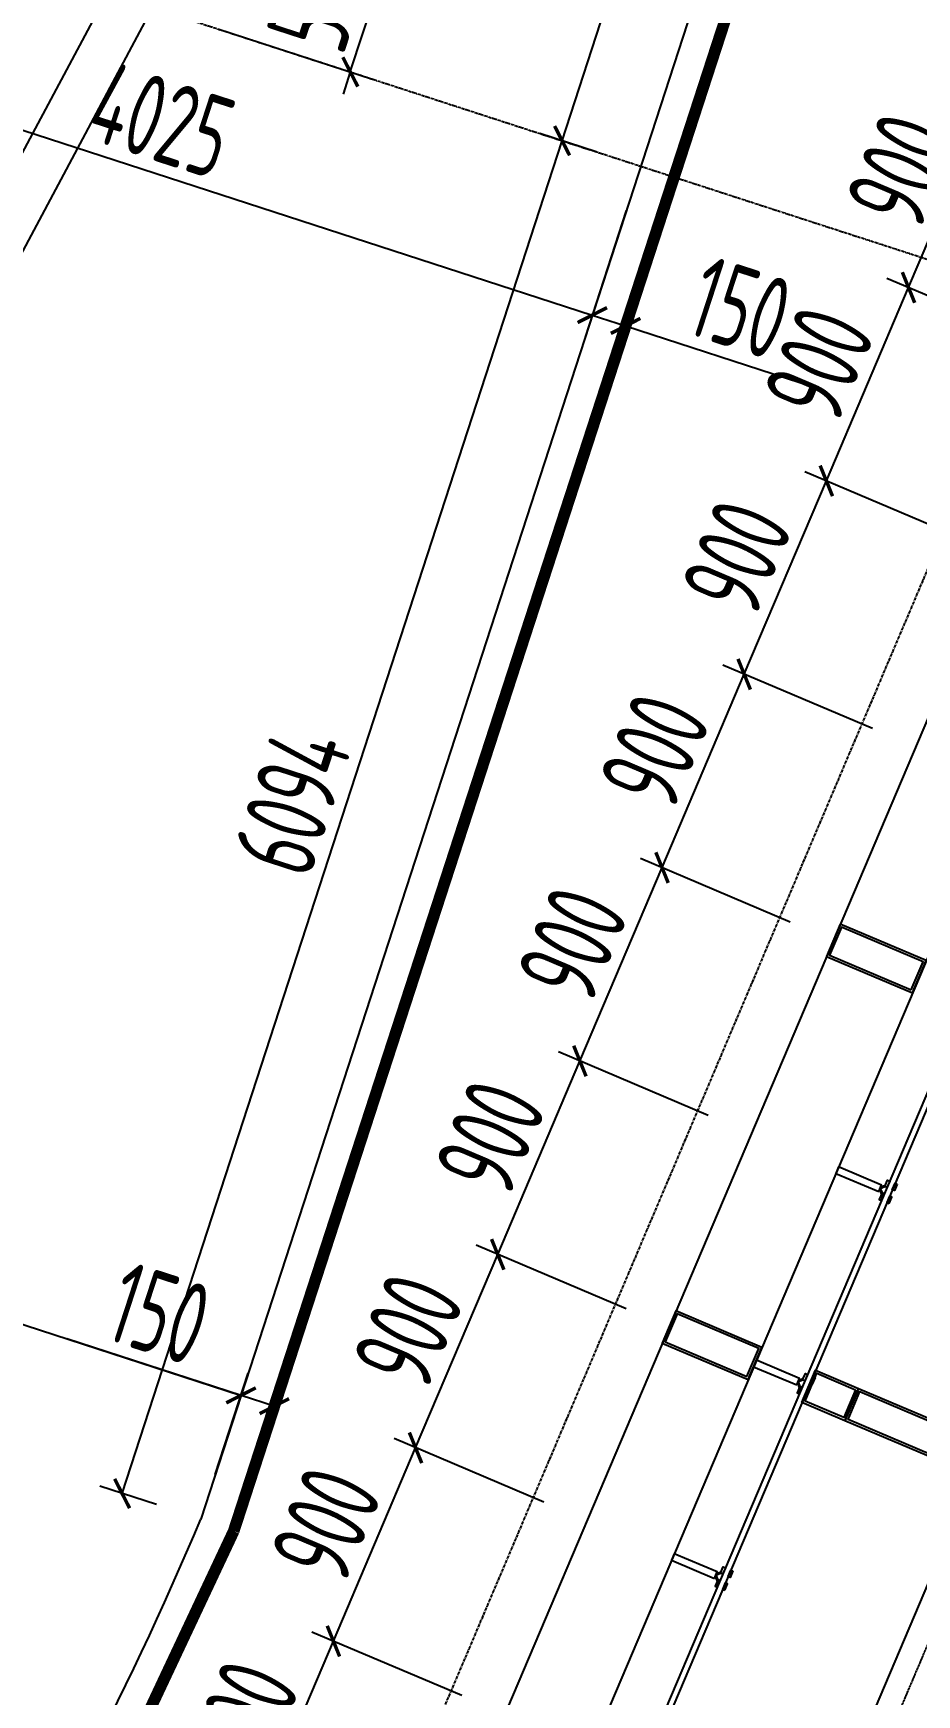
# Model space of a CAD drawing. Extents: x -3523 to 12007717, y -6694179 to 21431.
# Drawn here: x 11980309 to 11984090, y -6402571 to -6395453 of the extents above; entities that cross this region are included whole.
import ezdxf

# ---------------------------------------------------------------- set-up
doc = ezdxf.new("R2010")
doc.units = 0
doc.header["$LTSCALE"] = 10
doc.header["$MEASUREMENT"] = 0
doc.linetypes.add('A3-RG-axis-100$0$CENTER', pattern=[2, 1.25, -0.25, 0.25, -0.25])
doc.linetypes.add('A3-RI-4F$0$DASH', pattern=[0.35, 0.25, -0.1])
for name, color, linetype in [('A3-RB-4F-100$0$A-DIMS-100', 1, 'Continuous'), ('A3-RG-axis-100$0$A-GRID', 1, 'A3-RG-axis-100$0$CENTER'), ('A3-RI-4F$0$$1$A-STRS-HRAL', 80, 'Continuous'), ('A3-RI-4F$0$A-DETAILS', 11, 'Continuous'), ('A3-RI-4F$0$A-FLOR', 2, 'Continuous'), ('A3-RI-4F$0$A-GLAZ', 140, 'Continuous'), ('A3-RI-4F$0$A-STRS-HRAL', 80, 'Continuous'), ('A3-RI-4F$0$A-WALL', 7, 'Continuous')]:
    doc.layers.add(name, color=color, linetype=linetype)
doc.styles.add('A3-RB-4F-100$0$XD2008', font='xd-hzs.shx', dxfattribs={"width": 0.7, "bigfont": 'xd-hztxt.shx'})
doc.dimstyles.new('A3-RB-4F-100$0$XD100$0', dxfattribs={"dimscale": 100, "dimtxt": 3.5, "dimasz": 1, "dimexe": 1, "dimexo": 2, "dimgap": 0.5, "dimtad": 1, "dimdec": 0, "dimdsep": 46, "dimtxsty": 'A3-RB-4F-100$0$XD2008', "dimblk1": 'A3-RB-4F-100$0$_ARCHTICK', "dimblk2": 'A3-RB-4F-100$0$_ARCHTICK', "dimsah": 1, "dimcen": 2.5, "dimclrt": 4, "dimaunit": 1, "dimadec": 0, "dimazin": 0, "dimtfac": 1, "dimtdec": 0, "dimtix": 1, "dimtmove": 0, "dimatfit": 3, "dimfxl": 0, "dimtolj": 1, "dimtzin": 0, "dimarcsym": 0})

# ---------------------------------------------------------------- blocks, each defined once
blk = doc.blocks.new('A3-RI-4F')
at = {"layer": 'A3-RI-4F$0$$1$A-STRS-HRAL'}
blk.add_lwpolyline([(11978237.5, -6391710.7), (11986780.8, -6392158.5), (11972568.2, -6425641.2)], dxfattribs=at)
at = {"layer": 'A3-RI-4F$0$A-DETAILS'}
for p, q in [((11983931, -6400407.8), (11983938.9, -6400427.5)), ((11983933.8, -6400401.3), (11983953.4, -6400393.4)), ((11983933.8, -6400401.3), (11983941.7, -6400421)), ((11983936.5, -6400394.8), (11983956.2, -6400386.8)), ((11983582.1, -6401229.8), (11983601.8, -6401221.8)), ((11983584.9, -6401223.2), (11983604.5, -6401215.3)), ((11983579.3, -6401236.3), (11983587.3, -6401255.9)), ((11983582.1, -6401229.8), (11983590, -6401249.4)), ((11983227.7, -6402064.7), (11983235.6, -6402084.4)), ((11983230.4, -6402058.2), (11983250.1, -6402050.3)), ((11983230.4, -6402058.2), (11983238.4, -6402077.9)), ((11983233.2, -6402051.7), (11983252.9, -6402043.8))]:
    blk.add_line(p, q, dxfattribs=at)
blk.add_lwpolyline([(11978189, -6391860.1), (11978365.4, -6391316.9), (11987372.2, -6391788.9), (11973314.7, -6424906.3)], dxfattribs=at)
for points in [[(11984072, -6399563.7), (11984130.6, -6399425.7), (11983762.4, -6399269.4), (11983703.8, -6399407.4)], [(11984066.7, -6399550.6), (11984117.5, -6399431), (11983767.7, -6399282.5), (11983716.9, -6399402.2)], [(11983927.9, -6400415.1), (11983939.6, -6400387.5), (11983755.5, -6400309.4), (11983743.8, -6400337)], [(11983974.4, -6400369.7), (11983962.6, -6400397.3), (11983953.4, -6400393.4), (11983965.1, -6400365.7)], [(11983939.2, -6400452.5), (11983950.9, -6400424.9), (11983941.7, -6400421), (11983930, -6400448.6)], [(11983971.4, -6400466.2), (11983983.1, -6400438.6), (11983973.9, -6400434.6), (11983962.2, -6400462.3)], [(11984006.6, -6400383.3), (11983994.8, -6400410.9), (11983985.6, -6400407), (11983997.4, -6400379.4)], [(11983368.7, -6401220.7), (11983427.3, -6401082.6), (11983059.1, -6400926.3), (11983000.5, -6401064.4)], [(11983363.4, -6401207.5), (11983414.2, -6401087.9), (11983064.4, -6400939.4), (11983013.6, -6401059.1)], [(11983576.2, -6401243.6), (11983588, -6401216), (11983403.9, -6401137.8), (11983392.1, -6401165.4)], [(11983841.5, -6401258.4), (11983782.9, -6401396.5), (11983598.8, -6401318.3), (11983657.4, -6401180.3)], [(11983622.7, -6401198.1), (11983611, -6401225.7), (11983601.8, -6401221.8), (11983613.5, -6401194.2)], [(11983828.4, -6401263.7), (11983777.6, -6401383.4), (11983611.9, -6401313), (11983662.7, -6401193.4)], [(11983654.9, -6401211.8), (11983643.2, -6401239.4), (11983634, -6401235.5), (11983645.7, -6401207.9)], [(11983587.5, -6401280.9), (11983599.3, -6401253.3), (11983590, -6401249.4), (11983578.3, -6401277)], [(11983619.7, -6401294.6), (11983631.5, -6401267), (11983622.3, -6401263.1), (11983610.5, -6401290.7)], [(11984393.8, -6401492.8), (11984335.2, -6401630.9), (11983782.9, -6401396.5), (11983841.5, -6401258.4)], [(11984380.7, -6401498.1), (11984329.9, -6401617.8), (11983796, -6401391.2), (11983846.8, -6401271.5)], [(11983224.6, -6402072), (11983236.3, -6402044.4), (11983052.2, -6401966.3), (11983040.5, -6401993.9)], [(11983235.9, -6402109.4), (11983247.6, -6402081.8), (11983238.4, -6402077.9), (11983226.7, -6402105.5)], [(11983271, -6402026.6), (11983259.3, -6402054.2), (11983250.1, -6402050.3), (11983261.8, -6402022.7)], [(11983303.3, -6402040.2), (11983291.5, -6402067.8), (11983282.3, -6402063.9), (11983294, -6402036.3)], [(11983268.1, -6402123.1), (11983279.8, -6402095.5), (11983270.6, -6402091.6), (11983258.9, -6402119.2)]]:
    blk.add_lwpolyline(points, close=True, dxfattribs=at)
at = {"layer": 'A3-RI-4F$0$A-FLOR', "linetype": 'A3-RI-4F$0$DASH', "const_width": 50}
blk.add_lwpolyline([(11968757.9, -6413465.9, -0.216553), (11974751.3, -6410645.7), (11975051.6, -6408978.4), (11976779.4, -6409539.8), (11976814.5, -6409345.1, -0.16088), (11978533.3, -6405952.9, 0.089363), (11981166.4, -6401870), (11983808.4, -6393738.5), (11978173.5, -6391907.6)], format="xyb", dxfattribs=at)
at = {"layer": 'A3-RI-4F$0$A-GLAZ'}
blk.add_line((11988508.9, -6391798.4), (11974281.2, -6425316.6), dxfattribs=at)
for points in [[(11977975, -6391790.5), (11978204.8, -6391083.2), (11987704.9, -6391581), (11973521.8, -6424994.3)], [(11977951.2, -6391782.8), (11978187, -6391057.2), (11987741.9, -6391557.9), (11973544.8, -6425004)]]:
    blk.add_lwpolyline(points, dxfattribs=at)
at = {"layer": 'A3-RI-4F$0$A-GLAZ', "linetype": 'A3-RI-4F$0$DASH'}
blk.add_lwpolyline([(11987700.3, -6391655.9), (11988656.7, -6391706), (11974373.3, -6425355.7)], dxfattribs=at)
at = {"layer": 'A3-RI-4F$0$A-STRS-HRAL'}
for p, q in [((11983808.4, -6393738.5), (11981166.4, -6401870)), ((11983619.4, -6393834.8), (11981025.6, -6401817.9))]:
    blk.add_line(p, q, dxfattribs=at)
for radius, start, end in [(13550, 316.30723, 337.36941), (13700, 316.26445, 337.39484)]:
    blk.add_arc((11968518.9, -6396604), radius, start, end, dxfattribs=at)
at = {"layer": 'A3-RI-4F$0$A-WALL'}
for p, q in [((11976973.7, -6402558.1), (11981082.4, -6394850.6)), ((11976876.1, -6402316.1), (11980793.7, -6394967.1))]:
    blk.add_line(p, q, dxfattribs=at)
blk = doc.blocks.new('A3-RG-axis-100')
at = {"layer": 'A3-RG-axis-100$0$A-GRID'}
for p, q in [((11908702.6, -6371911.2), (12006585.7, -6403715.4)), ((11987492, -6389843.2), (11971114.4, -6428426.5))]:
    blk.add_line(p, q, dxfattribs=at)
blk = doc.blocks.new('A3-RB-4F-100$0$_ARCHTICK')
at = {"color": 0, "linetype": 'ByBlock', "const_width": 0.15}
blk.add_lwpolyline([(-0.5, -0.5), (0.5, 0.5)], dxfattribs=at)
blk = doc.blocks.new('*D2772')
at = {"layer": 'A3-RB-4F-100$0$A-DIMS-100', "color": 0, "lineweight": -2}
for p, q in [((11984054.9, -6396541.8), (11984406.5, -6395713.4)), ((11984955.6, -6395946.4), (11984314.5, -6395674.3)), ((11984604, -6396774.9), (11983962.8, -6396502.8))]:
    blk.add_line(p, q, dxfattribs=at)
at = {"layer": 'Defpoints', "color": 0}
for p in [(11984406.5, -6395713.4), (11985139.7, -6396024.6), (11984788.1, -6396853)]:
    blk.add_point(p, dxfattribs=at)
at = {"layer": 'A3-RB-4F-100$0$A-DIMS-100', "color": 0, "lineweight": -2, "xscale": 100, "yscale": 100, "zscale": 100}
for p, rotation in [((11984406.5, -6395713.4), 67.00000002038624), ((11984054.9, -6396541.8), 247.0000000203862)]:
    blk.add_blockref('A3-RB-4F-100$0$_ARCHTICK', p, dxfattribs=dict(at, rotation=rotation))
at = {"layer": 'A3-RB-4F-100$0$A-DIMS-100', "color": 4, "insert": (11984023.6, -6396039.7), "char_height": 350, "attachment_point": 5, "rotation": 67, "style": 'A3-RB-4F-100$0$XD2008'}
blk.add_mtext('\\A1;900', dxfattribs=at)
blk = doc.blocks.new('*D2773')
at = {"layer": 'A3-RB-4F-100$0$A-DIMS-100', "color": 0, "lineweight": -2}
for p, q in [((11984604, -6396774.9), (11983962.8, -6396502.8)), ((11983703.2, -6397370.3), (11984054.9, -6396541.8)), ((11984252.3, -6397603.4), (11983611.2, -6397331.2))]:
    blk.add_line(p, q, dxfattribs=at)
at = {"layer": 'Defpoints', "color": 0}
for p in [(11984054.9, -6396541.8), (11984788.1, -6396853), (11984436.4, -6397681.5)]:
    blk.add_point(p, dxfattribs=at)
at = {"layer": 'A3-RB-4F-100$0$A-DIMS-100', "color": 0, "lineweight": -2, "xscale": 100, "yscale": 100, "zscale": 100}
for p, rotation in [((11984054.9, -6396541.8), 67.00000002033991), ((11983703.2, -6397370.3), 247.0000000203399)]:
    blk.add_blockref('A3-RB-4F-100$0$_ARCHTICK', p, dxfattribs=dict(at, rotation=rotation))
at = {"layer": 'A3-RB-4F-100$0$A-DIMS-100', "color": 4, "insert": (11983671.9, -6396868.1), "char_height": 350, "attachment_point": 5, "rotation": 67, "style": 'A3-RB-4F-100$0$XD2008'}
blk.add_mtext('\\A1;900', dxfattribs=at)
blk = doc.blocks.new('*D2774')
at = {"layer": 'A3-RB-4F-100$0$A-DIMS-100', "color": 0, "lineweight": -2}
for p, q in [((11983351.6, -6398198.7), (11983703.2, -6397370.3)), ((11984252.3, -6397603.4), (11983611.2, -6397331.2)), ((11983900.7, -6398431.8), (11983259.5, -6398159.7))]:
    blk.add_line(p, q, dxfattribs=at)
at = {"layer": 'Defpoints', "color": 0}
for p in [(11983703.2, -6397370.3), (11984436.4, -6397681.5), (11984084.8, -6398510)]:
    blk.add_point(p, dxfattribs=at)
at = {"layer": 'A3-RB-4F-100$0$A-DIMS-100', "color": 0, "lineweight": -2, "xscale": 100, "yscale": 100, "zscale": 100}
for p, rotation in [((11983703.2, -6397370.3), 67.00000002033991), ((11983351.6, -6398198.7), 247.0000000203399)]:
    blk.add_blockref('A3-RB-4F-100$0$_ARCHTICK', p, dxfattribs=dict(at, rotation=rotation))
at = {"layer": 'A3-RB-4F-100$0$A-DIMS-100', "color": 4, "insert": (11983320.3, -6397696.6), "char_height": 350, "attachment_point": 5, "rotation": 67, "style": 'A3-RB-4F-100$0$XD2008'}
blk.add_mtext('\\A1;900', dxfattribs=at)
blk = doc.blocks.new('*D2775')
at = {"layer": 'A3-RB-4F-100$0$A-DIMS-100', "color": 0, "lineweight": -2}
for p, q in [((11983900.7, -6398431.8), (11983259.5, -6398159.7)), ((11982999.9, -6399027.2), (11983351.6, -6398198.7)), ((11983549, -6399260.3), (11982907.9, -6398988.1))]:
    blk.add_line(p, q, dxfattribs=at)
at = {"layer": 'Defpoints', "color": 0}
for p in [(11983351.6, -6398198.7), (11984084.8, -6398510), (11983733.1, -6399338.4)]:
    blk.add_point(p, dxfattribs=at)
at = {"layer": 'A3-RB-4F-100$0$A-DIMS-100', "color": 0, "lineweight": -2, "xscale": 100, "yscale": 100, "zscale": 100}
for p, rotation in [((11983351.6, -6398198.7), 67.00000002030026), ((11982999.9, -6399027.2), 247.0000000203003)]:
    blk.add_blockref('A3-RB-4F-100$0$_ARCHTICK', p, dxfattribs=dict(at, rotation=rotation))
at = {"layer": 'A3-RB-4F-100$0$A-DIMS-100', "color": 4, "insert": (11982968.6, -6398525), "char_height": 350, "attachment_point": 5, "rotation": 67, "style": 'A3-RB-4F-100$0$XD2008'}
blk.add_mtext('\\A1;900', dxfattribs=at)
blk = doc.blocks.new('*D2776')
at = {"layer": 'A3-RB-4F-100$0$A-DIMS-100', "color": 0, "lineweight": -2}
for p, q in [((11983549, -6399260.3), (11982907.9, -6398988.1)), ((11982648.3, -6399855.6), (11982999.9, -6399027.2)), ((11983197.4, -6400088.7), (11982556.2, -6399816.6))]:
    blk.add_line(p, q, dxfattribs=at)
at = {"layer": 'Defpoints', "color": 0}
for p in [(11982999.9, -6399027.2), (11983733.1, -6399338.4), (11983381.5, -6400166.9)]:
    blk.add_point(p, dxfattribs=at)
at = {"layer": 'A3-RB-4F-100$0$A-DIMS-100', "color": 0, "lineweight": -2, "xscale": 100, "yscale": 100, "zscale": 100}
for p, rotation in [((11982999.9, -6399027.2), 67.00000002036309), ((11982648.3, -6399855.6), 247.0000000203631)]:
    blk.add_blockref('A3-RB-4F-100$0$_ARCHTICK', p, dxfattribs=dict(at, rotation=rotation))
at = {"layer": 'A3-RB-4F-100$0$A-DIMS-100', "color": 4, "insert": (11982617, -6399353.5), "char_height": 350, "attachment_point": 5, "rotation": 67, "style": 'A3-RB-4F-100$0$XD2008'}
blk.add_mtext('\\A1;900', dxfattribs=at)
blk = doc.blocks.new('*D2777')
at = {"layer": 'A3-RB-4F-100$0$A-DIMS-100', "color": 0, "lineweight": -2}
for p, q in [((11982296.6, -6400684.1), (11982648.3, -6399855.6)), ((11983197.4, -6400088.7), (11982556.2, -6399816.6)), ((11982845.7, -6400917.2), (11982204.5, -6400645))]:
    blk.add_line(p, q, dxfattribs=at)
at = {"layer": 'Defpoints', "color": 0}
for p in [(11982648.3, -6399855.6), (11983381.5, -6400166.9), (11983029.8, -6400995.3)]:
    blk.add_point(p, dxfattribs=at)
at = {"layer": 'A3-RB-4F-100$0$A-DIMS-100', "color": 0, "lineweight": -2, "xscale": 100, "yscale": 100, "zscale": 100}
for p, rotation in [((11982648.3, -6399855.6), 67.00000002033991), ((11982296.6, -6400684.1), 247.0000000203399)]:
    blk.add_blockref('A3-RB-4F-100$0$_ARCHTICK', p, dxfattribs=dict(at, rotation=rotation))
at = {"layer": 'A3-RB-4F-100$0$A-DIMS-100', "color": 4, "insert": (11982265.3, -6400182), "char_height": 350, "attachment_point": 5, "rotation": 67, "style": 'A3-RB-4F-100$0$XD2008'}
blk.add_mtext('\\A1;900', dxfattribs=at)
blk = doc.blocks.new('*D2778')
at = {"layer": 'A3-RB-4F-100$0$A-DIMS-100', "color": 0, "lineweight": -2}
for p, q in [((11982845.7, -6400917.2), (11982204.5, -6400645)), ((11981944.9, -6401512.6), (11982296.6, -6400684.1)), ((11982494, -6401745.6), (11981852.9, -6401473.5))]:
    blk.add_line(p, q, dxfattribs=at)
at = {"layer": 'Defpoints', "color": 0}
for p in [(11982296.6, -6400684.1), (11983029.8, -6400995.3), (11982678.1, -6401823.8)]:
    blk.add_point(p, dxfattribs=at)
at = {"layer": 'A3-RB-4F-100$0$A-DIMS-100', "color": 0, "lineweight": -2, "xscale": 100, "yscale": 100, "zscale": 100}
for p, rotation in [((11982296.6, -6400684.1), 67.00000002030026), ((11981944.9, -6401512.6), 247.0000000203003)]:
    blk.add_blockref('A3-RB-4F-100$0$_ARCHTICK', p, dxfattribs=dict(at, rotation=rotation))
at = {"layer": 'A3-RB-4F-100$0$A-DIMS-100', "color": 4, "insert": (11981913.7, -6401010.4), "char_height": 350, "attachment_point": 5, "rotation": 67, "style": 'A3-RB-4F-100$0$XD2008'}
blk.add_mtext('\\A1;900', dxfattribs=at)
blk = doc.blocks.new('*D2779')
at = {"layer": 'A3-RB-4F-100$0$A-DIMS-100', "color": 0, "lineweight": -2}
for p, q in [((11982494, -6401745.6), (11981852.9, -6401473.5)), ((11981593.3, -6402341), (11981944.9, -6401512.6)), ((11982142.4, -6402574.1), (11981501.2, -6402301.9))]:
    blk.add_line(p, q, dxfattribs=at)
at = {"layer": 'Defpoints', "color": 0}
for p in [(11981944.9, -6401512.6), (11982678.1, -6401823.8), (11982326.5, -6402652.2)]:
    blk.add_point(p, dxfattribs=at)
at = {"layer": 'A3-RB-4F-100$0$A-DIMS-100', "color": 0, "lineweight": -2, "xscale": 100, "yscale": 100, "zscale": 100}
for p, rotation in [((11981944.9, -6401512.6), 67.00000002031676), ((11981593.3, -6402341), 247.0000000203168)]:
    blk.add_blockref('A3-RB-4F-100$0$_ARCHTICK', p, dxfattribs=dict(at, rotation=rotation))
at = {"layer": 'A3-RB-4F-100$0$A-DIMS-100', "color": 4, "insert": (11981562, -6401838.9), "char_height": 350, "attachment_point": 5, "rotation": 67, "style": 'A3-RB-4F-100$0$XD2008'}
blk.add_mtext('\\A1;900', dxfattribs=at)
blk = doc.blocks.new('*D2780')
at = {"layer": 'A3-RB-4F-100$0$A-DIMS-100', "color": 0, "lineweight": -2}
for p, q in [((11981241.6, -6403169.5), (11981593.3, -6402341)), ((11982142.4, -6402574.1), (11981501.2, -6402301.9)), ((11981790.7, -6403402.5), (11981149.6, -6403130.4))]:
    blk.add_line(p, q, dxfattribs=at)
at = {"layer": 'Defpoints', "color": 0}
for p in [(11981593.3, -6402341), (11982326.5, -6402652.2), (11981974.8, -6403480.7)]:
    blk.add_point(p, dxfattribs=at)
at = {"layer": 'A3-RB-4F-100$0$A-DIMS-100', "color": 0, "lineweight": -2, "xscale": 100, "yscale": 100, "zscale": 100}
for p, rotation in [((11981593.3, -6402341), 67.00000002043258), ((11981241.6, -6403169.5), 247.0000000204326)]:
    blk.add_blockref('A3-RB-4F-100$0$_ARCHTICK', p, dxfattribs=dict(at, rotation=rotation))
at = {"layer": 'A3-RB-4F-100$0$A-DIMS-100', "color": 4, "insert": (11981210.3, -6402667.3), "char_height": 350, "attachment_point": 5, "rotation": 67, "style": 'A3-RB-4F-100$0$XD2008'}
blk.add_mtext('\\A1;900', dxfattribs=at)
blk = doc.blocks.new('*D2418')
at = {"layer": 'A3-RB-4F-100$0$A-DIMS-100', "color": 0, "lineweight": -2}
for p, q in [((11984501.5, -6402007), (11985194.1, -6402301)), ((11984633.2, -6403366.5), (11985102.1, -6402261.9)), ((11984032.6, -6403111.6), (11984725.3, -6403405.6))]:
    blk.add_line(p, q, dxfattribs=at)
at = {"layer": 'Defpoints', "color": 0}
for p in [(11984317.4, -6401928.8), (11985102.1, -6402261.9), (11983848.5, -6403033.4)]:
    blk.add_point(p, dxfattribs=at)
at = {"layer": 'A3-RB-4F-100$0$A-DIMS-100', "color": 0, "lineweight": -2, "xscale": 100, "yscale": 100, "zscale": 100}
for p, rotation in [((11985102.1, -6402261.9), 66.99999999986291), ((11984633.2, -6403366.5), 246.9999999998629)]:
    blk.add_blockref('A3-RB-4F-100$0$_ARCHTICK', p, dxfattribs=dict(at, rotation=rotation))
at = {"layer": 'A3-RB-4F-100$0$A-DIMS-100', "color": 4, "insert": (11984660.5, -6402726.3), "char_height": 350, "attachment_point": 5, "rotation": 67, "style": 'A3-RB-4F-100$0$XD2008'}
blk.add_mtext('\\A1;1200', dxfattribs=at)
blk = doc.blocks.new('*D2481')
at = {"layer": 'A3-RB-4F-100$0$A-DIMS-100', "color": 0, "lineweight": -2}
for p, q in [((11981272.6, -6394912.4), (11981930.8, -6395126.2)), ((11981835.7, -6395095.3), (11981866.6, -6395000.2)), ((11981665.7, -6395618.4), (11981835.7, -6395095.3)), ((11981102.7, -6395435.4), (11981760.8, -6395649.3)), ((11981665.7, -6395618.4), (11981634.8, -6395713.5))]:
    blk.add_line(p, q, dxfattribs=at)
at = {"layer": 'Defpoints', "color": 0}
for p in [(11981082.4, -6394850.6), (11981835.7, -6395095.3), (11980912.5, -6395373.6)]:
    blk.add_point(p, dxfattribs=at)
at = {"layer": 'A3-RB-4F-100$0$A-DIMS-100', "color": 0, "lineweight": -2, "xscale": 100, "yscale": 100, "zscale": 100}
for p, rotation in [((11981835.7, -6395095.3), 252.0000000001898), ((11981665.7, -6395618.4), 72.00000000018983)]:
    blk.add_blockref('A3-RB-4F-100$0$_ARCHTICK', p, dxfattribs=dict(at, rotation=rotation))
at = {"layer": 'A3-RB-4F-100$0$A-DIMS-100', "color": 4, "insert": (11981536.7, -6395287.3), "char_height": 350, "attachment_point": 5, "rotation": 72, "style": 'A3-RB-4F-100$0$XD2008'}
blk.add_mtext('\\A1;550', dxfattribs=at)
blk = doc.blocks.new('*D2491')
at = {"layer": 'A3-RB-4F-100$0$A-DIMS-100', "color": 0, "lineweight": -2}
for p, q in [((11982572.1, -6395912.9), (11983282.8, -6393725.4)), ((11983429.2, -6393773), (11983187.7, -6393694.5)), ((11982718.5, -6395960.4), (11982477, -6395882))]:
    blk.add_line(p, q, dxfattribs=at)
at = {"layer": 'Defpoints', "color": 0}
for p in [(11983282.8, -6393725.4), (11983619.4, -6393834.8), (11982908.7, -6396022.2)]:
    blk.add_point(p, dxfattribs=at)
at = {"layer": 'A3-RB-4F-100$0$A-DIMS-100', "color": 0, "lineweight": -2, "xscale": 100, "yscale": 100, "zscale": 100}
for p, rotation in [((11983282.8, -6393725.4), 71.99999999991016), ((11982572.1, -6395912.9), 251.9999999999101)]:
    blk.add_blockref('A3-RB-4F-100$0$_ARCHTICK', p, dxfattribs=dict(at, rotation=rotation))
at = {"layer": 'A3-RB-4F-100$0$A-DIMS-100', "color": 4, "insert": (11982713.4, -6394749.6), "char_height": 350, "attachment_point": 5, "rotation": 72, "style": 'A3-RB-4F-100$0$XD2008'}
blk.add_mtext('\\A1;2300', dxfattribs=at)
blk = doc.blocks.new('*D2493')
at = {"layer": 'A3-RB-4F-100$0$A-DIMS-100', "color": 0, "lineweight": -2}
for p, q in [((11979019, -6394968.7), (11978842.6, -6395511.4)), ((11978873.5, -6395416.3), (11982701.5, -6396660.1)), ((11982846.9, -6396212.5), (11982670.6, -6396755.2))]:
    blk.add_line(p, q, dxfattribs=at)
at = {"layer": 'Defpoints', "color": 0}
for p in [(11979080.8, -6394778.5), (11982908.7, -6396022.2), (11982701.5, -6396660.1)]:
    blk.add_point(p, dxfattribs=at)
at = {"layer": 'A3-RB-4F-100$0$A-DIMS-100', "color": 0, "lineweight": -2, "xscale": 100, "yscale": 100, "zscale": 100}
for p, rotation in [((11978873.5, -6395416.3), 161.9999999997966), ((11982701.5, -6396660.1), 341.9999999997966)]:
    blk.add_blockref('A3-RB-4F-100$0$_ARCHTICK', p, dxfattribs=dict(at, rotation=rotation))
at = {"layer": 'A3-RB-4F-100$0$A-DIMS-100', "color": 4, "insert": (11980857, -6395824.2), "char_height": 350, "attachment_point": 5, "rotation": 342, "style": 'A3-RB-4F-100$0$XD2008'}
blk.add_mtext('\\A1;4025', dxfattribs=at)
blk = doc.blocks.new('*D2494')
at = {"layer": 'A3-RB-4F-100$0$A-DIMS-100', "color": 0, "lineweight": -2}
for p, q in [((11982846.9, -6396212.5), (11982670.6, -6396755.2)), ((11982989.6, -6396258.8), (11982813.2, -6396801.5)), ((11982701.5, -6396660.1), (11982844.1, -6396706.4)), ((11982844.1, -6396706.4), (11983589.1, -6396948.5))]:
    blk.add_line(p, q, dxfattribs=at)
at = {"layer": 'Defpoints', "color": 0}
for p in [(11982908.7, -6396022.2), (11983051.4, -6396068.6), (11982844.1, -6396706.4)]:
    blk.add_point(p, dxfattribs=at)
at = {"layer": 'A3-RB-4F-100$0$A-DIMS-100', "color": 0, "lineweight": -2, "xscale": 100, "yscale": 100, "zscale": 100}
for p, rotation in [((11982701.5, -6396660.1), 161.9999999997964), ((11982844.1, -6396706.4), 341.9999999997965)]:
    blk.add_blockref('A3-RB-4F-100$0$_ARCHTICK', p, dxfattribs=dict(at, rotation=rotation))
at = {"layer": 'A3-RB-4F-100$0$A-DIMS-100', "color": 4, "insert": (11983333.7, -6396628.9), "char_height": 350, "attachment_point": 5, "rotation": 342, "style": 'A3-RB-4F-100$0$XD2008'}
blk.add_mtext('\\A1;150', dxfattribs=at)
blk = doc.blocks.new('*D2495')
at = {"layer": 'A3-RB-4F-100$0$A-DIMS-100', "color": 0, "lineweight": -2}
for p, q in [((11982718.5, -6395960.4), (11982477, -6395882)), ((11980688.9, -6401708.5), (11982572.1, -6395912.9)), ((11980835.4, -6401756.1), (11980593.8, -6401677.6))]:
    blk.add_line(p, q, dxfattribs=at)
at = {"layer": 'Defpoints', "color": 0}
for p in [(11982572.1, -6395912.9), (11982908.7, -6396022.2), (11981025.6, -6401817.9)]:
    blk.add_point(p, dxfattribs=at)
at = {"layer": 'A3-RB-4F-100$0$A-DIMS-100', "color": 0, "lineweight": -2, "xscale": 100, "yscale": 100, "zscale": 100}
for p, rotation in [((11982572.1, -6395912.9), 71.99999999988034), ((11980688.9, -6401708.5), 251.9999999998804)]:
    blk.add_blockref('A3-RB-4F-100$0$_ARCHTICK', p, dxfattribs=dict(at, rotation=rotation))
at = {"layer": 'A3-RB-4F-100$0$A-DIMS-100', "color": 4, "insert": (11981416.5, -6398741.2), "char_height": 350, "attachment_point": 5, "rotation": 72, "style": 'A3-RB-4F-100$0$XD2008'}
blk.add_mtext('\\A1;6094', dxfattribs=at)
blk = doc.blocks.new('*D2497')
at = {"layer": 'A3-RB-4F-100$0$A-DIMS-100', "color": 0, "lineweight": -2}
for p, q in [((11981197.8, -6401288), (11980452.8, -6401045.9)), ((11981087.4, -6401627.7), (11981228.7, -6401192.9)), ((11981340.4, -6401334.3), (11981197.8, -6401288)), ((11981230, -6401674), (11981371.3, -6401239.2))]:
    blk.add_line(p, q, dxfattribs=at)
at = {"layer": 'Defpoints', "color": 0}
for p in [(11981340.4, -6401334.3), (11981025.6, -6401817.9), (11981168.2, -6401864.3)]:
    blk.add_point(p, dxfattribs=at)
at = {"layer": 'A3-RB-4F-100$0$A-DIMS-100', "color": 0, "lineweight": -2, "xscale": 100, "yscale": 100, "zscale": 100}
for p, rotation in [((11981197.8, -6401288), 161.9999999998978), ((11981340.4, -6401334.3), 341.9999999998978)]:
    blk.add_blockref('A3-RB-4F-100$0$_ARCHTICK', p, dxfattribs=dict(at, rotation=rotation))
at = {"layer": 'A3-RB-4F-100$0$A-DIMS-100', "color": 4, "insert": (11980847.2, -6400937.5), "char_height": 350, "attachment_point": 5, "rotation": 342, "style": 'A3-RB-4F-100$0$XD2008'}
blk.add_mtext('\\A1;150', dxfattribs=at)
blk = doc.blocks.new('*D2498')
at = {"layer": 'A3-RB-4F-100$0$A-DIMS-100', "color": 0, "lineweight": -2}
for p, q in [((11977259.4, -6400383.9), (11977400.7, -6399949.1)), ((11977369.8, -6400044.2), (11981197.8, -6401288)), ((11981087.4, -6401627.7), (11981228.7, -6401192.9))]:
    blk.add_line(p, q, dxfattribs=at)
at = {"layer": 'Defpoints', "color": 0}
for p in [(11977197.6, -6400574.1), (11981197.8, -6401288), (11981025.6, -6401817.9)]:
    blk.add_point(p, dxfattribs=at)
at = {"layer": 'A3-RB-4F-100$0$A-DIMS-100', "color": 0, "lineweight": -2, "xscale": 100, "yscale": 100, "zscale": 100}
for p, rotation in [((11977369.8, -6400044.2), 161.9999999999094), ((11981197.8, -6401288), 341.9999999999094)]:
    blk.add_blockref('A3-RB-4F-100$0$_ARCHTICK', p, dxfattribs=dict(at, rotation=rotation))
at = {"layer": 'A3-RB-4F-100$0$A-DIMS-100', "color": 4, "insert": (11979353.3, -6400452.1), "char_height": 350, "attachment_point": 5, "rotation": 342, "style": 'A3-RB-4F-100$0$XD2008'}
blk.add_mtext('\\A1;4025', dxfattribs=at)
blk = doc.blocks.new('A3-RB-4F-100')
at = {"layer": 'A3-RB-4F-100$0$A-DIMS-100'}
for p1, p2, distance, picture, middle in [((11982908.7, -6396022.2), (11983619.4, -6393834.8), 354, '*D2491', (11982713.4, -6394749.6)), ((11979080.8, -6394778.5), (11982908.7, -6396022.2), -670.6, '*D2493', (11980857, -6395824.2)), ((11980912.5, -6395373.6), (11981082.4, -6394850.6), -792, '*D2481', (11981536.7, -6395287.3)), ((11981025.6, -6401817.9), (11982908.7, -6396022.2), 354, '*D2495', (11981416.5, -6398741.2)), ((11977197.6, -6400574.1), (11981025.6, -6401817.9), 557.2, '*D2498', (11979353.3, -6400452.1))]:
    dim = blk.add_aligned_dim(p1=p1, p2=p2, distance=distance, dimstyle='A3-RB-4F-100$0$XD100$0', override={"dimadec": 3}, dxfattribs=at)
    dim.commit()
    dim.dimension.update_dxf_attribs({"geometry": picture, "text_midpoint": middle})
for base, p1, p2, picture, middle in [((11984406.5, -6395713.4), (11984788.1, -6396853), (11985139.7, -6396024.6), '*D2772', (11984230.7, -6396127.6)), ((11984054.9, -6396541.8), (11984436.4, -6397681.5), (11984788.1, -6396853), '*D2773', (11983879.1, -6396956.1)), ((11983703.2, -6397370.3), (11984084.8, -6398510), (11984436.4, -6397681.5), '*D2774', (11983527.4, -6397784.5)), ((11983351.6, -6398198.7), (11983733.1, -6399338.4), (11984084.8, -6398510), '*D2775', (11983175.7, -6398613)), ((11982999.9, -6399027.2), (11983381.5, -6400166.9), (11983733.1, -6399338.4), '*D2776', (11982824.1, -6399441.4)), ((11982648.3, -6399855.6), (11983029.8, -6400995.3), (11983381.5, -6400166.9), '*D2777', (11982472.4, -6400269.9)), ((11982296.6, -6400684.1), (11982678.1, -6401823.8), (11983029.8, -6400995.3), '*D2778', (11982120.8, -6401098.3)), ((11981944.9, -6401512.6), (11982326.5, -6402652.2), (11982678.1, -6401823.8), '*D2779', (11981769.1, -6401926.8)), ((11981593.3, -6402341), (11981974.8, -6403480.7), (11982326.5, -6402652.2), '*D2780', (11981417.5, -6402755.2))]:
    dim = blk.add_linear_dim(base=base, p1=p1, p2=p2, angle=67, text='900', dimstyle='A3-RB-4F-100$0$XD100$0', override={"dimasz": 1, "dimadec": 3}, dxfattribs=at)
    dim.commit()
    dim.dimension.update_dxf_attribs({"geometry": picture, "text_midpoint": middle, "dimtype": 129})
for base, p1, p2, picture, middle in [((11982844.1, -6396706.4), (11982908.7, -6396022.2), (11983051.4, -6396068.6), '*D2494', (11983264.2, -6396842.9)), ((11981340.4, -6401334.3), (11981025.6, -6401817.9), (11981168.2, -6401864.3), '*D2497', (11980777.7, -6401151.5))]:
    dim = blk.add_linear_dim(base=base, p1=p1, p2=p2, angle=342, dimstyle='A3-RB-4F-100$0$XD100$0', override={"dimadec": 3}, dxfattribs=at)
    dim.commit()
    dim.dimension.update_dxf_attribs({"geometry": picture, "text_midpoint": middle, "dimtype": 129})
dim = blk.add_aligned_dim(p1=(11983848.5, -6403033.4), p2=(11984317.4, -6401928.8), distance=-852.5, dimstyle='A3-RB-4F-100$0$XD100$0', dxfattribs=at)
dim.commit()
dim.dimension.update_dxf_attribs({"geometry": '*D2418', "text_midpoint": (11984660.5, -6402726.3)})

msp = doc.modelspace()

# ---------------------------------------------------------------- block references
for name in ['A3-RB-4F-100', 'A3-RI-4F', 'A3-RG-axis-100']:
    msp.add_blockref(name, (0, 0))

doc.saveas('drawing.dxf')
